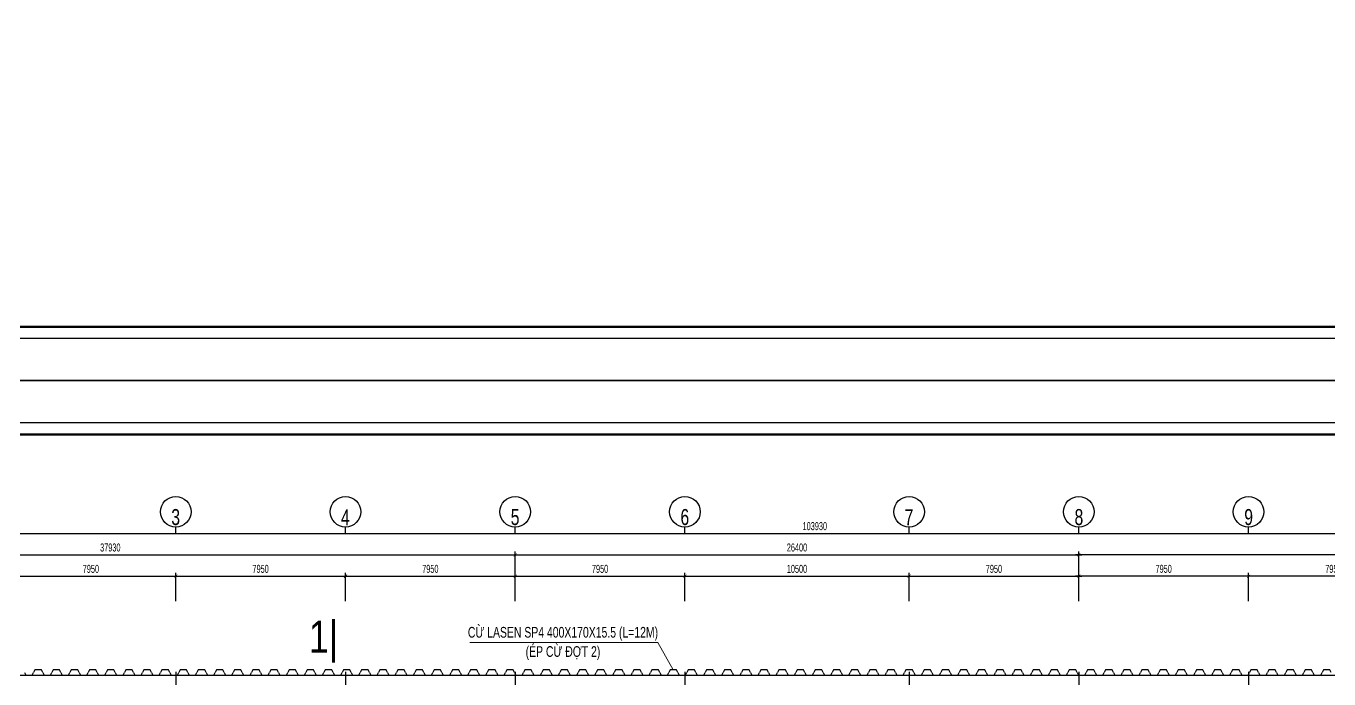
# Model space of a CAD drawing. Extents: x 71 to 3057337, y -14 to 345257.
# Drawn here: x 2938192 to 2999221, y 224361 to 254940 of the extents above; entities that cross this region are included whole.
import ezdxf
from ezdxf.enums import TextEntityAlignment as Align

# ---------------------------------------------------------------- set-up
doc = ezdxf.new("R2010")
doc.units = 0
doc.header["$LTSCALE"] = 1000
doc.header["$MEASUREMENT"] = 0
doc.header["$PDMODE"] = 3
doc.linetypes.add('CENTER2', pattern=[1.125, 0.75, -0.125, 0.125, -0.125])
doc.layers.get('0').update_dxf_attribs({"linetype": 'CONTINUOUS'})
doc.layers.get('Defpoints').update_dxf_attribs({"linetype": 'CONTINUOUS'})
for name, color, linetype in [('03BORDER', 3, 'CONTINUOUS'), ('12CHI', 1, 'CONTINUOUS'), ('CDC-KHUNGTEN', 7, 'CONTINUOUS'), ('CDC.01.AXIS', 160, 'CENTER2'), ('CDC.02.DIM', 1, 'CONTINUOUS'), ('CDC.05.STEEL', 4, 'CONTINUOUS'), ('CDC.06.TEXT', 2, 'CONTINUOUS'), ('CDC.16.BIGTEXT', 6, 'CONTINUOUS')]:
    doc.layers.add(name, color=color, linetype=linetype)
doc.layers.add('KCS_CHI', color=1, linetype='CONTINUOUS', lineweight=15)
doc.styles.add('ARIAL', font='arial.ttf', dxfattribs={"width": 0.6})
doc.dimstyles.new('D150', dxfattribs={"dimscale": 150, "dimtxt": 2.5, "dimasz": 1, "dimexe": 1, "dimexo": 0, "dimgap": 1, "dimtad": 1, "dimdec": 0, "dimdsep": 46, "dimtxsty": 'ARIAL', "dimblk": 'ARCHTICK', "dimcen": 1, "dimdle": 1, "dimclrd": 1, "dimclre": 1, "dimclrt": 2, "dimadec": 0, "dimazin": 0, "dimtfac": 0.00072, "dimtdec": 0, "dimtix": 1, "dimtmove": 2, "dimatfit": 3, "dimldrblk": 'ARCHTICK', "dimfxl": 1, "dimtolj": 1, "dimlwd": -1, "dimlwe": -1, "dimarcsym": 0})

# ---------------------------------------------------------------- blocks, each defined once
blk = doc.blocks.new('_ARCHTICK')
at = {"color": 0, "linetype": 'ByBlock', "const_width": 0.15}
blk.add_lwpolyline([(-0.5, -0.5), (0.5, 0.5)], dxfattribs=at)
blk = doc.blocks.new('*D67')
at = {"layer": 'CDC.02.DIM', "color": 1, "transparency": 16777216}
for p, q in [((2937104, 229173), (2945354, 229173)), ((2937254, 228000), (2937254, 229323)), ((2945204, 228000), (2945204, 229323))]:
    blk.add_line(p, q, dxfattribs=at)
at = {"layer": 'Defpoints', "color": 0, "transparency": 16777216}
for p in [(2945204, 229173), (2937254, 228000), (2945204, 228000)]:
    blk.add_point(p, dxfattribs=at)
at = {"layer": 'CDC.02.DIM', "color": 1, "transparency": 16777216, "xscale": 150, "yscale": 150, "zscale": 150, "rotation": 180}
blk.add_blockref('_ARCHTICK', (2937254, 229173), dxfattribs=at)
at = {"layer": 'CDC.02.DIM', "color": 1, "transparency": 16777216, "xscale": 150, "yscale": 150, "zscale": 150}
blk.add_blockref('_ARCHTICK', (2945204, 229173), dxfattribs=at)
at = {"layer": 'CDC.02.DIM', "color": 2, "transparency": 16777216, "insert": (2941229, 229515), "char_height": 375, "attachment_point": 5, "style": 'ARIAL'}
blk.add_mtext('\\A1;7950', dxfattribs=at)
blk = doc.blocks.new('*D68')
at = {"layer": 'CDC.02.DIM', "color": 1, "transparency": 16777216}
for p, q in [((2945054, 229173), (2953304, 229173)), ((2945204, 228000), (2945204, 229323)), ((2953154, 228000), (2953154, 229323))]:
    blk.add_line(p, q, dxfattribs=at)
at = {"layer": 'Defpoints', "color": 0, "transparency": 16777216}
for p in [(2953154, 229173), (2945204, 228000), (2953154, 228000)]:
    blk.add_point(p, dxfattribs=at)
at = {"layer": 'CDC.02.DIM', "color": 1, "transparency": 16777216, "xscale": 150, "yscale": 150, "zscale": 150, "rotation": 180}
blk.add_blockref('_ARCHTICK', (2945204, 229173), dxfattribs=at)
at = {"layer": 'CDC.02.DIM', "color": 1, "transparency": 16777216, "xscale": 150, "yscale": 150, "zscale": 150}
blk.add_blockref('_ARCHTICK', (2953154, 229173), dxfattribs=at)
at = {"layer": 'CDC.02.DIM', "color": 2, "transparency": 16777216, "insert": (2949179, 229515), "char_height": 375, "attachment_point": 5, "style": 'ARIAL'}
blk.add_mtext('\\A1;7950', dxfattribs=at)
blk = doc.blocks.new('*D69')
at = {"layer": 'CDC.02.DIM', "color": 1, "transparency": 16777216}
for p, q in [((2953004, 229173), (2961254, 229173)), ((2953154, 228000), (2953154, 229323)), ((2961104, 228000), (2961104, 229323))]:
    blk.add_line(p, q, dxfattribs=at)
at = {"layer": 'Defpoints', "color": 0, "transparency": 16777216}
for p in [(2961104, 229173), (2953154, 228000), (2961104, 228000)]:
    blk.add_point(p, dxfattribs=at)
at = {"layer": 'CDC.02.DIM', "color": 1, "transparency": 16777216, "xscale": 150, "yscale": 150, "zscale": 150, "rotation": 180}
blk.add_blockref('_ARCHTICK', (2953154, 229173), dxfattribs=at)
at = {"layer": 'CDC.02.DIM', "color": 1, "transparency": 16777216, "xscale": 150, "yscale": 150, "zscale": 150}
blk.add_blockref('_ARCHTICK', (2961104, 229173), dxfattribs=at)
at = {"layer": 'CDC.02.DIM', "color": 2, "transparency": 16777216, "insert": (2957129, 229515), "char_height": 375, "attachment_point": 5, "style": 'ARIAL'}
blk.add_mtext('\\A1;7950', dxfattribs=at)
blk = doc.blocks.new('*D70')
at = {"layer": 'CDC.02.DIM', "color": 1, "transparency": 16777216}
for p, q in [((2923024, 230173), (2961254, 230173)), ((2923174, 228000), (2923174, 230323)), ((2961104, 228000), (2961104, 230323))]:
    blk.add_line(p, q, dxfattribs=at)
at = {"layer": 'Defpoints', "color": 0, "transparency": 16777216}
for p in [(2961104, 230173), (2923174, 228000), (2961104, 228000)]:
    blk.add_point(p, dxfattribs=at)
at = {"layer": 'CDC.02.DIM', "color": 1, "transparency": 16777216, "xscale": 150, "yscale": 150, "zscale": 150, "rotation": 180}
blk.add_blockref('_ARCHTICK', (2923174, 230173), dxfattribs=at)
at = {"layer": 'CDC.02.DIM', "color": 1, "transparency": 16777216, "xscale": 150, "yscale": 150, "zscale": 150}
blk.add_blockref('_ARCHTICK', (2961104, 230173), dxfattribs=at)
at = {"layer": 'CDC.02.DIM', "color": 2, "transparency": 16777216, "insert": (2942139, 230515), "char_height": 375, "attachment_point": 5, "style": 'ARIAL'}
blk.add_mtext('\\A1;37930', dxfattribs=at)
blk = doc.blocks.new('*D71')
at = {"layer": 'CDC.02.DIM', "color": 1, "transparency": 16777216}
for p, q in [((2960954, 229173), (2969204, 229173)), ((2961104, 228000), (2961104, 229323)), ((2969054, 228000), (2969054, 229323))]:
    blk.add_line(p, q, dxfattribs=at)
at = {"layer": 'Defpoints', "color": 0, "transparency": 16777216}
for p in [(2969054, 229173), (2961104, 228000), (2969054, 228000)]:
    blk.add_point(p, dxfattribs=at)
at = {"layer": 'CDC.02.DIM', "color": 1, "transparency": 16777216, "xscale": 150, "yscale": 150, "zscale": 150, "rotation": 180}
blk.add_blockref('_ARCHTICK', (2961104, 229173), dxfattribs=at)
at = {"layer": 'CDC.02.DIM', "color": 1, "transparency": 16777216, "xscale": 150, "yscale": 150, "zscale": 150}
blk.add_blockref('_ARCHTICK', (2969054, 229173), dxfattribs=at)
at = {"layer": 'CDC.02.DIM', "color": 2, "transparency": 16777216, "insert": (2965079, 229515), "char_height": 375, "attachment_point": 5, "style": 'ARIAL'}
blk.add_mtext('\\A1;7950', dxfattribs=at)
blk = doc.blocks.new('*D72')
at = {"layer": 'CDC.02.DIM', "color": 1, "transparency": 16777216}
for p, q in [((2979404, 229173), (2987654, 229173)), ((2979554, 228000), (2979554, 229323)), ((2987504, 228000), (2987504, 229323))]:
    blk.add_line(p, q, dxfattribs=at)
at = {"layer": 'Defpoints', "color": 0, "transparency": 16777216}
for p in [(2987504, 229173), (2979554, 228000), (2987504, 228000)]:
    blk.add_point(p, dxfattribs=at)
at = {"layer": 'CDC.02.DIM', "color": 1, "transparency": 16777216, "xscale": 150, "yscale": 150, "zscale": 150, "rotation": 180}
blk.add_blockref('_ARCHTICK', (2979554, 229173), dxfattribs=at)
at = {"layer": 'CDC.02.DIM', "color": 1, "transparency": 16777216, "xscale": 150, "yscale": 150, "zscale": 150}
blk.add_blockref('_ARCHTICK', (2987504, 229173), dxfattribs=at)
at = {"layer": 'CDC.02.DIM', "color": 2, "transparency": 16777216, "insert": (2983529, 229515), "char_height": 375, "attachment_point": 5, "style": 'ARIAL'}
blk.add_mtext('\\A1;7950', dxfattribs=at)
blk = doc.blocks.new('*D75')
at = {"layer": 'CDC.02.DIM', "color": 1, "transparency": 16777216}
for p, q in [((3003554, 229173), (2995304, 229173)), ((2995454, 228000), (2995454, 229323)), ((3003404, 228000), (3003404, 229323))]:
    blk.add_line(p, q, dxfattribs=at)
at = {"layer": 'Defpoints', "color": 0, "transparency": 16777216}
for p in [(2995454, 229173), (2995454, 228000), (3003404, 228000)]:
    blk.add_point(p, dxfattribs=at)
at = {"layer": 'CDC.02.DIM', "color": 1, "transparency": 16777216, "xscale": 150, "yscale": 150, "zscale": 150, "rotation": 180}
blk.add_blockref('_ARCHTICK', (2995454, 229173), dxfattribs=at)
at = {"layer": 'CDC.02.DIM', "color": 1, "transparency": 16777216, "xscale": 150, "yscale": 150, "zscale": 150}
blk.add_blockref('_ARCHTICK', (3003404, 229173), dxfattribs=at)
at = {"layer": 'CDC.02.DIM', "color": 2, "transparency": 16777216, "insert": (2999429, 229515), "char_height": 375, "attachment_point": 5, "style": 'ARIAL'}
blk.add_mtext('\\A1;7950', dxfattribs=at)
blk = doc.blocks.new('*D76')
at = {"layer": 'CDC.02.DIM', "color": 1, "transparency": 16777216}
for p, q in [((2995604, 229173), (2987354, 229173)), ((2987504, 228000), (2987504, 229323)), ((2995454, 228000), (2995454, 229323))]:
    blk.add_line(p, q, dxfattribs=at)
at = {"layer": 'Defpoints', "color": 0, "transparency": 16777216}
for p in [(2987504, 229173), (2987504, 228000), (2995454, 228000)]:
    blk.add_point(p, dxfattribs=at)
at = {"layer": 'CDC.02.DIM', "color": 1, "transparency": 16777216, "xscale": 150, "yscale": 150, "zscale": 150, "rotation": 180}
blk.add_blockref('_ARCHTICK', (2987504, 229173), dxfattribs=at)
at = {"layer": 'CDC.02.DIM', "color": 1, "transparency": 16777216, "xscale": 150, "yscale": 150, "zscale": 150}
blk.add_blockref('_ARCHTICK', (2995454, 229173), dxfattribs=at)
at = {"layer": 'CDC.02.DIM', "color": 2, "transparency": 16777216, "insert": (2991479, 229515), "char_height": 375, "attachment_point": 5, "style": 'ARIAL'}
blk.add_mtext('\\A1;7950', dxfattribs=at)
blk = doc.blocks.new('*D77')
at = {"layer": 'CDC.02.DIM', "color": 1, "transparency": 16777216}
for p, q in [((3027254, 230173), (2987354, 230173)), ((2987504, 228000), (2987504, 230323)), ((3027104, 228000), (3027104, 230323))]:
    blk.add_line(p, q, dxfattribs=at)
at = {"layer": 'Defpoints', "color": 0, "transparency": 16777216}
for p in [(2987504, 230173), (2987504, 228000), (3027104, 228000)]:
    blk.add_point(p, dxfattribs=at)
at = {"layer": 'CDC.02.DIM', "color": 1, "transparency": 16777216, "xscale": 150, "yscale": 150, "zscale": 150, "rotation": 180}
blk.add_blockref('_ARCHTICK', (2987504, 230173), dxfattribs=at)
at = {"layer": 'CDC.02.DIM', "color": 1, "transparency": 16777216, "xscale": 150, "yscale": 150, "zscale": 150}
blk.add_blockref('_ARCHTICK', (3027104, 230173), dxfattribs=at)
at = {"layer": 'CDC.02.DIM', "color": 2, "transparency": 16777216, "insert": (3007304, 230515), "char_height": 375, "attachment_point": 5, "style": 'ARIAL'}
blk.add_mtext('\\A1;39600', dxfattribs=at)
blk = doc.blocks.new('*D78')
at = {"layer": 'CDC.02.DIM', "color": 1, "transparency": 16777216}
for p, q in [((2960954, 230173), (2987654, 230173)), ((2961104, 228000), (2961104, 230323)), ((2987504, 228000), (2987504, 230323))]:
    blk.add_line(p, q, dxfattribs=at)
at = {"layer": 'Defpoints', "color": 0, "transparency": 16777216}
for p in [(2987504, 230173), (2961104, 228000), (2987504, 228000)]:
    blk.add_point(p, dxfattribs=at)
at = {"layer": 'CDC.02.DIM', "color": 1, "transparency": 16777216, "xscale": 150, "yscale": 150, "zscale": 150, "rotation": 180}
blk.add_blockref('_ARCHTICK', (2961104, 230173), dxfattribs=at)
at = {"layer": 'CDC.02.DIM', "color": 1, "transparency": 16777216, "xscale": 150, "yscale": 150, "zscale": 150}
blk.add_blockref('_ARCHTICK', (2987504, 230173), dxfattribs=at)
at = {"layer": 'CDC.02.DIM', "color": 2, "transparency": 16777216, "insert": (2974304, 230515), "char_height": 375, "attachment_point": 5, "style": 'ARIAL'}
blk.add_mtext('\\A1;26400', dxfattribs=at)
blk = doc.blocks.new('*D79')
at = {"layer": 'CDC.02.DIM', "color": 1, "transparency": 16777216}
for p, q in [((2923174, 228000), (2923174, 231323)), ((3027104, 228000), (3027104, 231323)), ((2923024, 231173), (3027254, 231173))]:
    blk.add_line(p, q, dxfattribs=at)
at = {"layer": 'Defpoints', "color": 0, "transparency": 16777216}
for p in [(3027104, 231173), (2923174, 228000), (3027104, 228000)]:
    blk.add_point(p, dxfattribs=at)
at = {"layer": 'CDC.02.DIM', "color": 1, "transparency": 16777216, "xscale": 150, "yscale": 150, "zscale": 150, "rotation": 180}
blk.add_blockref('_ARCHTICK', (2923174, 231173), dxfattribs=at)
at = {"layer": 'CDC.02.DIM', "color": 1, "transparency": 16777216, "xscale": 150, "yscale": 150, "zscale": 150}
blk.add_blockref('_ARCHTICK', (3027104, 231173), dxfattribs=at)
at = {"layer": 'CDC.02.DIM', "color": 2, "transparency": 16777216, "insert": (2975139, 231515), "char_height": 375, "attachment_point": 5, "style": 'ARIAL'}
blk.add_mtext('\\A1;103930', dxfattribs=at)
blk = doc.blocks.new('*D80')
at = {"layer": 'CDC.02.DIM', "color": 1, "transparency": 16777216}
for p, q in [((2968904, 229173), (2979704, 229173)), ((2969054, 228000), (2969054, 229323)), ((2979554, 228000), (2979554, 229323))]:
    blk.add_line(p, q, dxfattribs=at)
at = {"layer": 'Defpoints', "color": 0, "transparency": 16777216}
for p in [(2979554, 229173), (2969054, 228000), (2979554, 228000)]:
    blk.add_point(p, dxfattribs=at)
at = {"layer": 'CDC.02.DIM', "color": 1, "transparency": 16777216, "xscale": 150, "yscale": 150, "zscale": 150, "rotation": 180}
blk.add_blockref('_ARCHTICK', (2969054, 229173), dxfattribs=at)
at = {"layer": 'CDC.02.DIM', "color": 1, "transparency": 16777216, "xscale": 150, "yscale": 150, "zscale": 150}
blk.add_blockref('_ARCHTICK', (2979554, 229173), dxfattribs=at)
at = {"layer": 'CDC.02.DIM', "color": 2, "transparency": 16777216, "insert": (2974304, 229515), "char_height": 375, "attachment_point": 5, "style": 'ARIAL'}
blk.add_mtext('\\A1;10500', dxfattribs=at)
blk = doc.blocks.new('7.95M')
at = {"layer": 'CDC.01.AXIS', "ltscale": 2}
for p, q in [((1434392, -61938), (1434392, -120474)), ((1442342, -61938), (1442342, -120474)), ((1450292, -61938), (1450292, -120474)), ((1458242, -61938), (1458242, -120474)), ((1468742, -61938), (1468742, -120474)), ((1476692, -61938), (1476692, -120474)), ((1484642, -61938), (1484642, -120474))]:
    blk.add_line(p, q, dxfattribs=at)
blk = doc.blocks.new('KHUNG TEN')
at = {"layer": 'CDC-KHUNGTEN', "color": 8}
blk.add_lwpolyline([(75096, 1100), (83000, 1100), (83000, 58300), (3000, 58300), (3000, 1100), (75096, 1100)], dxfattribs=at)
at = {"layer": 'CDC-KHUNGTEN', "color": 255, "lineweight": 60}
blk.add_lwpolyline([(74900, 1400), (74900, 58000), (3300, 58000), (3300, 1400), (74900, 1400)], close=True, dxfattribs=at)
at = {"layer": 'Defpoints', "color": 1, "ltscale": 0.2}
blk.add_lwpolyline([(0, 0), (0, 59400), (84100, 59400), (84100, 0), (0, 0)], close=True, dxfattribs=at)

msp = doc.modelspace()

# ---------------------------------------------------------------- linework, layer by layer
at = {"layer": '12CHI'}
for p, q in [((2945204.2, 231173.3), (2945204.2, 231475.2)), ((2953154.2, 231173.3), (2953154.2, 231475.2)), ((2961104.2, 231173.3), (2961104.2, 231475.2)), ((2969054.2, 231173.3), (2969054.2, 231475.2)), ((2979554.5, 231173.3), (2979554.5, 231475.2)), ((2987504.5, 231173.3), (2987504.5, 231475.2)), ((2995454.4, 231173.3), (2995454.4, 231475.2))]:
    msp.add_line(p, q, dxfattribs=at)
for centre in [(2945204.2, 232191.1), (2953154.2, 232191.1), (2961104.2, 232191.1), (2969054.2, 232191.1), (2979554.5, 232191.1), (2987504.5, 232191.1), (2995454.4, 232191.1)]:
    msp.add_circle(centre, 715.9, dxfattribs=at)
at = {"layer": 'CDC.05.STEEL', "linetype": 'Continuous'}
msp.add_line((2921422.5, 224535.6), (3028854.3, 224535.6), dxfattribs=at)
at = {"layer": 'CDC.05.STEEL', "color": 4, "ltscale": 1000}
for points in [[(2938122.2, 224660.6), (2938184.7, 224535.6), (2938184.7, 224535.6), (2938484.7, 224535.6), (2938484.7, 224535.6), (2938547.2, 224660.6)], [(2938972.2, 224660.6), (2938909.7, 224785.6), (2938909.7, 224785.6), (2938609.7, 224785.6), (2938609.7, 224785.6), (2938547.2, 224660.6)], [(2938972.2, 224660.6), (2939034.7, 224535.6), (2939034.7, 224535.6), (2939334.7, 224535.6), (2939334.7, 224535.6), (2939397.2, 224660.6)], [(2939822.2, 224660.6), (2939759.7, 224785.6), (2939759.7, 224785.6), (2939459.7, 224785.6), (2939459.7, 224785.6), (2939397.2, 224660.6)], [(2939822.2, 224660.6), (2939884.7, 224535.6), (2939884.7, 224535.6), (2940184.7, 224535.6), (2940184.7, 224535.6), (2940247.2, 224660.6)], [(2940672.2, 224660.6), (2940609.7, 224785.6), (2940609.7, 224785.6), (2940309.7, 224785.6), (2940309.7, 224785.6), (2940247.2, 224660.6)], [(2940672.2, 224660.6), (2940734.7, 224535.6), (2940734.7, 224535.6), (2941034.7, 224535.6), (2941034.7, 224535.6), (2941097.2, 224660.6)], [(2940672.2, 224660.6), (2940734.7, 224535.6), (2940734.7, 224535.6), (2941034.7, 224535.6), (2941034.7, 224535.6), (2941097.2, 224660.6)], [(2940853.6, 224535.6), (2941034.7, 224535.6), (2941034.7, 224535.6), (2941097.2, 224660.6)], [(2941522.2, 224660.6), (2941459.7, 224785.6), (2941459.7, 224785.6), (2941159.7, 224785.6), (2941159.7, 224785.6), (2941097.2, 224660.6)], [(2941522.2, 224660.6), (2941459.7, 224785.6), (2941459.7, 224785.6), (2941159.7, 224785.6), (2941159.7, 224785.6), (2941097.2, 224660.6)], [(2941522.2, 224660.6), (2941584.7, 224535.6), (2941584.7, 224535.6), (2941884.7, 224535.6), (2941884.7, 224535.6), (2941947.2, 224660.6)], [(2942372.2, 224660.6), (2942309.7, 224785.6), (2942309.7, 224785.6), (2942009.7, 224785.6), (2942009.7, 224785.6), (2941947.2, 224660.6)], [(2942372.2, 224660.6), (2942434.7, 224535.6), (2942434.7, 224535.6), (2942734.7, 224535.6), (2942734.7, 224535.6), (2942797.2, 224660.6)], [(2943222.2, 224660.6), (2943159.7, 224785.6), (2943159.7, 224785.6), (2942859.7, 224785.6), (2942859.7, 224785.6), (2942797.2, 224660.6)], [(2943222.2, 224660.6), (2943284.7, 224535.6), (2943284.7, 224535.6), (2943584.7, 224535.6), (2943584.7, 224535.6), (2943647.2, 224660.6)], [(2944072.2, 224660.6), (2944009.7, 224785.6), (2944009.7, 224785.6), (2943709.7, 224785.6), (2943709.7, 224785.6), (2943647.2, 224660.6)], [(2944072.2, 224660.6), (2944134.7, 224535.6), (2944134.7, 224535.6), (2944434.7, 224535.6), (2944434.7, 224535.6), (2944497.2, 224660.6)], [(2944922.2, 224660.6), (2944859.7, 224785.6), (2944859.7, 224785.6), (2944559.7, 224785.6), (2944559.7, 224785.6), (2944497.2, 224660.6)], [(2944922.2, 224660.6), (2944984.7, 224535.6), (2944984.7, 224535.6), (2945284.7, 224535.6), (2945284.7, 224535.6), (2945347.2, 224660.6)], [(2945772.2, 224660.6), (2945709.7, 224785.6), (2945709.7, 224785.6), (2945409.7, 224785.6), (2945409.7, 224785.6), (2945347.2, 224660.6)], [(2945772.2, 224660.6), (2945709.7, 224785.6), (2945709.7, 224785.6), (2945409.7, 224785.6), (2945409.7, 224785.6), (2945347.2, 224660.6)], [(2945772.2, 224660.6), (2945834.7, 224535.6), (2945834.7, 224535.6), (2946134.7, 224535.6), (2946134.7, 224535.6), (2946197.2, 224660.6)], [(2946622.2, 224660.6), (2946559.7, 224785.6), (2946559.7, 224785.6), (2946259.7, 224785.6), (2946259.7, 224785.6), (2946197.2, 224660.6)], [(2946622.2, 224660.6), (2946684.7, 224535.6), (2946684.7, 224535.6), (2946984.7, 224535.6), (2946984.7, 224535.6), (2947047.2, 224660.6)], [(2947472.2, 224660.6), (2947409.7, 224785.6), (2947409.7, 224785.6), (2947109.7, 224785.6), (2947109.7, 224785.6), (2947047.2, 224660.6)], [(2947472.2, 224660.6), (2947534.7, 224535.6), (2947534.7, 224535.6), (2947834.7, 224535.6), (2947834.7, 224535.6), (2947897.2, 224660.6)], [(2948322.2, 224660.6), (2948259.7, 224785.6), (2948259.7, 224785.6), (2947959.7, 224785.6), (2947959.7, 224785.6), (2947897.2, 224660.6)], [(2948322.2, 224660.6), (2948384.7, 224535.6), (2948384.7, 224535.6), (2948684.7, 224535.6), (2948684.7, 224535.6), (2948747.2, 224660.6)], [(2949172.2, 224660.6), (2949109.7, 224785.6), (2949109.7, 224785.6), (2948809.7, 224785.6), (2948809.7, 224785.6), (2948747.2, 224660.6)], [(2949172.2, 224660.6), (2949234.7, 224535.6), (2949234.7, 224535.6), (2949534.7, 224535.6), (2949534.7, 224535.6), (2949597.2, 224660.6)], [(2949172.2, 224660.6), (2949234.7, 224535.6), (2949234.7, 224535.6), (2949534.7, 224535.6), (2949534.7, 224535.6), (2949597.2, 224660.6)], [(2949353.6, 224535.6), (2949534.7, 224535.6), (2949534.7, 224535.6), (2949597.2, 224660.6)], [(2950022.2, 224660.6), (2949959.7, 224785.6), (2949959.7, 224785.6), (2949659.7, 224785.6), (2949659.7, 224785.6), (2949597.2, 224660.6)], [(2950022.2, 224660.6), (2949959.7, 224785.6), (2949959.7, 224785.6), (2949659.7, 224785.6), (2949659.7, 224785.6), (2949597.2, 224660.6)], [(2950022.2, 224660.6), (2949959.7, 224785.6), (2949959.7, 224785.6), (2949659.7, 224785.6), (2949659.7, 224785.6), (2949597.2, 224660.6)], [(2950022.2, 224660.6), (2950084.7, 224535.6), (2950084.7, 224535.6), (2950384.7, 224535.6), (2950384.7, 224535.6), (2950447.2, 224660.6)], [(2950022.2, 224660.6), (2950084.7, 224535.6), (2950084.7, 224535.6), (2950384.7, 224535.6), (2950384.7, 224535.6), (2950447.2, 224660.6)], [(2950872.2, 224660.6), (2950809.7, 224785.6), (2950809.7, 224785.6), (2950509.7, 224785.6), (2950509.7, 224785.6), (2950447.2, 224660.6)], [(2950872.2, 224660.6), (2950934.7, 224535.6), (2950934.7, 224535.6), (2951234.7, 224535.6), (2951234.7, 224535.6), (2951297.2, 224660.6)], [(2951722.2, 224660.6), (2951659.7, 224785.6), (2951659.7, 224785.6), (2951359.7, 224785.6), (2951359.7, 224785.6), (2951297.2, 224660.6)], [(2951722.2, 224660.6), (2951659.7, 224785.6), (2951659.7, 224785.6), (2951359.7, 224785.6), (2951359.7, 224785.6), (2951297.2, 224660.6)], [(2951722.2, 224660.6), (2951784.7, 224535.6), (2951784.7, 224535.6), (2952084.7, 224535.6), (2952084.7, 224535.6), (2952147.2, 224660.6)], [(2952572.2, 224660.6), (2952509.7, 224785.6), (2952509.7, 224785.6), (2952209.7, 224785.6), (2952209.7, 224785.6), (2952147.2, 224660.6)], [(2952572.2, 224660.6), (2952634.7, 224535.6), (2952634.7, 224535.6), (2952934.7, 224535.6), (2952934.7, 224535.6), (2952997.2, 224660.6)], [(2953422.2, 224660.6), (2953359.7, 224785.6), (2953359.7, 224785.6), (2953059.7, 224785.6), (2953059.7, 224785.6), (2952997.2, 224660.6)], [(2953422.2, 224660.6), (2953484.7, 224535.6), (2953484.7, 224535.6), (2953784.7, 224535.6), (2953784.7, 224535.6), (2953847.2, 224660.6)], [(2954272.2, 224660.6), (2954209.7, 224785.6), (2954209.7, 224785.6), (2953909.7, 224785.6), (2953909.7, 224785.6), (2953847.2, 224660.6)], [(2954272.2, 224660.6), (2954334.7, 224535.6), (2954334.7, 224535.6), (2954634.7, 224535.6), (2954634.7, 224535.6), (2954697.2, 224660.6)], [(2955122.2, 224660.6), (2955059.7, 224785.6), (2955059.7, 224785.6), (2954759.7, 224785.6), (2954759.7, 224785.6), (2954697.2, 224660.6)], [(2955122.2, 224660.6), (2955184.7, 224535.6), (2955184.7, 224535.6), (2955484.7, 224535.6), (2955484.7, 224535.6), (2955547.2, 224660.6)], [(2955122.2, 224660.6), (2955184.7, 224535.6), (2955184.7, 224535.6), (2955484.7, 224535.6), (2955484.7, 224535.6), (2955547.2, 224660.6)], [(2955303.6, 224535.6), (2955484.7, 224535.6), (2955484.7, 224535.6), (2955547.2, 224660.6)], [(2955303.6, 224535.6), (2955484.7, 224535.6), (2955484.7, 224535.6), (2955547.2, 224660.6)], [(2955972.2, 224660.6), (2955909.7, 224785.6), (2955909.7, 224785.6), (2955609.7, 224785.6), (2955609.7, 224785.6), (2955547.2, 224660.6)], [(2955972.2, 224660.6), (2955909.7, 224785.6), (2955909.7, 224785.6), (2955609.7, 224785.6), (2955609.7, 224785.6), (2955547.2, 224660.6)], [(2955972.2, 224660.6), (2955909.7, 224785.6), (2955909.7, 224785.6), (2955609.7, 224785.6), (2955609.7, 224785.6), (2955547.2, 224660.6)], [(2955972.2, 224660.6), (2955909.7, 224785.6), (2955909.7, 224785.6), (2955609.7, 224785.6), (2955609.7, 224785.6), (2955547.2, 224660.6)], [(2955972.2, 224660.6), (2956034.7, 224535.6), (2956034.7, 224535.6), (2956334.7, 224535.6), (2956334.7, 224535.6), (2956397.2, 224660.6)], [(2956822.2, 224660.6), (2956759.7, 224785.6), (2956759.7, 224785.6), (2956459.7, 224785.6), (2956459.7, 224785.6), (2956397.2, 224660.6)], [(2956822.2, 224660.6), (2956884.7, 224535.6), (2956884.7, 224535.6), (2957184.7, 224535.6), (2957184.7, 224535.6), (2957247.2, 224660.6)], [(2957672.2, 224660.6), (2957609.7, 224785.6), (2957609.7, 224785.6), (2957309.7, 224785.6), (2957309.7, 224785.6), (2957247.2, 224660.6)], [(2957672.2, 224660.6), (2957734.7, 224535.6), (2957734.7, 224535.6), (2958034.7, 224535.6), (2958034.7, 224535.6), (2958097.2, 224660.6)], [(2958522.2, 224660.6), (2958459.7, 224785.6), (2958459.7, 224785.6), (2958159.7, 224785.6), (2958159.7, 224785.6), (2958097.2, 224660.6)], [(2958522.2, 224660.6), (2958584.7, 224535.6), (2958584.7, 224535.6), (2958884.7, 224535.6), (2958884.7, 224535.6), (2958947.2, 224660.6)], [(2959372.2, 224660.6), (2959309.7, 224785.6), (2959309.7, 224785.6), (2959009.7, 224785.6), (2959009.7, 224785.6), (2958947.2, 224660.6)], [(2959372.2, 224660.6), (2959434.7, 224535.6), (2959434.7, 224535.6), (2959734.7, 224535.6), (2959734.7, 224535.6), (2959797.2, 224660.6)], [(2960222.2, 224660.6), (2960159.7, 224785.6), (2960159.7, 224785.6), (2959859.7, 224785.6), (2959859.7, 224785.6), (2959797.2, 224660.6)], [(2960222.2, 224660.6), (2960159.7, 224785.6), (2960159.7, 224785.6), (2959859.7, 224785.6), (2959859.7, 224785.6), (2959797.2, 224660.6)], [(2960222.2, 224660.6), (2960284.7, 224535.6), (2960284.7, 224535.6), (2960584.7, 224535.6), (2960584.7, 224535.6), (2960647.2, 224660.6)], [(2961072.2, 224660.6), (2961009.7, 224785.6), (2961009.7, 224785.6), (2960709.7, 224785.6), (2960709.7, 224785.6), (2960647.2, 224660.6)], [(2961072.2, 224660.6), (2961134.7, 224535.6), (2961134.7, 224535.6), (2961434.7, 224535.6), (2961434.7, 224535.6), (2961497.2, 224660.6)], [(2961922.2, 224660.6), (2961859.7, 224785.6), (2961859.7, 224785.6), (2961559.7, 224785.6), (2961559.7, 224785.6), (2961497.2, 224660.6)], [(2961922.2, 224660.6), (2961984.7, 224535.6), (2961984.7, 224535.6), (2962284.7, 224535.6), (2962284.7, 224535.6), (2962347.2, 224660.6)], [(2962772.2, 224660.6), (2962709.7, 224785.6), (2962709.7, 224785.6), (2962409.7, 224785.6), (2962409.7, 224785.6), (2962347.2, 224660.6)], [(2962772.2, 224660.6), (2962834.7, 224535.6), (2962834.7, 224535.6), (2963134.7, 224535.6), (2963134.7, 224535.6), (2963197.2, 224660.6)], [(2963622.2, 224660.6), (2963559.7, 224785.6), (2963559.7, 224785.6), (2963259.7, 224785.6), (2963259.7, 224785.6), (2963197.2, 224660.6)], [(2963622.2, 224660.6), (2963684.7, 224535.6), (2963684.7, 224535.6), (2963984.7, 224535.6), (2963984.7, 224535.6), (2964047.2, 224660.6)], [(2963622.2, 224660.6), (2963684.7, 224535.6), (2963684.7, 224535.6), (2963984.7, 224535.6), (2963984.7, 224535.6), (2964047.2, 224660.6)], [(2963803.6, 224535.6), (2963984.7, 224535.6), (2963984.7, 224535.6), (2964047.2, 224660.6)], [(2964472.2, 224660.6), (2964409.7, 224785.6), (2964409.7, 224785.6), (2964109.7, 224785.6), (2964109.7, 224785.6), (2964047.2, 224660.6)], [(2964472.2, 224660.6), (2964409.7, 224785.6), (2964409.7, 224785.6), (2964109.7, 224785.6), (2964109.7, 224785.6), (2964047.2, 224660.6)], [(2964472.2, 224660.6), (2964534.7, 224535.6), (2964534.7, 224535.6), (2964834.7, 224535.6), (2964834.7, 224535.6), (2964897.2, 224660.6)], [(2965322.2, 224660.6), (2965259.7, 224785.6), (2965259.7, 224785.6), (2964959.7, 224785.6), (2964959.7, 224785.6), (2964897.2, 224660.6)], [(2965322.2, 224660.6), (2965384.7, 224535.6), (2965384.7, 224535.6), (2965684.7, 224535.6), (2965684.7, 224535.6), (2965747.2, 224660.6)], [(2966172.2, 224660.6), (2966109.7, 224785.6), (2966109.7, 224785.6), (2965809.7, 224785.6), (2965809.7, 224785.6), (2965747.2, 224660.6)], [(2966172.2, 224660.6), (2966234.7, 224535.6), (2966234.7, 224535.6), (2966534.7, 224535.6), (2966534.7, 224535.6), (2966597.2, 224660.6)], [(2967022.2, 224660.6), (2966959.7, 224785.6), (2966959.7, 224785.6), (2966659.7, 224785.6), (2966659.7, 224785.6), (2966597.2, 224660.6)], [(2967022.2, 224660.6), (2967084.7, 224535.6), (2967084.7, 224535.6), (2967384.7, 224535.6), (2967384.7, 224535.6), (2967447.2, 224660.6)], [(2967872.2, 224660.6), (2967809.7, 224785.6), (2967809.7, 224785.6), (2967509.7, 224785.6), (2967509.7, 224785.6), (2967447.2, 224660.6)], [(2967872.2, 224660.6), (2967934.7, 224535.6), (2967934.7, 224535.6), (2968234.7, 224535.6), (2968234.7, 224535.6), (2968297.2, 224660.6)], [(2968722.2, 224660.6), (2968659.7, 224785.6), (2968659.7, 224785.6), (2968359.7, 224785.6), (2968359.7, 224785.6), (2968297.2, 224660.6)], [(2968722.2, 224660.6), (2968659.7, 224785.6), (2968659.7, 224785.6), (2968359.7, 224785.6), (2968359.7, 224785.6), (2968297.2, 224660.6)], [(2968722.2, 224660.6), (2968784.7, 224535.6), (2968784.7, 224535.6), (2969084.7, 224535.6), (2969084.7, 224535.6), (2969147.2, 224660.6)], [(2969572.2, 224660.6), (2969509.7, 224785.6), (2969509.7, 224785.6), (2969209.7, 224785.6), (2969209.7, 224785.6), (2969147.2, 224660.6)], [(2969572.2, 224660.6), (2969634.7, 224535.6), (2969634.7, 224535.6), (2969934.7, 224535.6), (2969934.7, 224535.6), (2969997.2, 224660.6)], [(2970422.2, 224660.6), (2970359.7, 224785.6), (2970359.7, 224785.6), (2970059.7, 224785.6), (2970059.7, 224785.6), (2969997.2, 224660.6)], [(2970422.2, 224660.6), (2970484.7, 224535.6), (2970484.7, 224535.6), (2970784.7, 224535.6), (2970784.7, 224535.6), (2970847.2, 224660.6)], [(2971272.2, 224660.6), (2971209.7, 224785.6), (2971209.7, 224785.6), (2970909.7, 224785.6), (2970909.7, 224785.6), (2970847.2, 224660.6)], [(2971272.2, 224660.6), (2971334.7, 224535.6), (2971334.7, 224535.6), (2971634.7, 224535.6), (2971634.7, 224535.6), (2971697.2, 224660.6)], [(2972122.2, 224660.6), (2972059.7, 224785.6), (2972059.7, 224785.6), (2971759.7, 224785.6), (2971759.7, 224785.6), (2971697.2, 224660.6)], [(2972122.2, 224660.6), (2972184.7, 224535.6), (2972184.7, 224535.6), (2972484.7, 224535.6), (2972484.7, 224535.6), (2972547.2, 224660.6)], [(2972122.2, 224660.6), (2972184.7, 224535.6), (2972184.7, 224535.6), (2972484.7, 224535.6), (2972484.7, 224535.6), (2972547.2, 224660.6)], [(2972303.6, 224535.6), (2972484.7, 224535.6), (2972484.7, 224535.6), (2972547.2, 224660.6)], [(2972972.2, 224660.6), (2972909.7, 224785.6), (2972909.7, 224785.6), (2972609.7, 224785.6), (2972609.7, 224785.6), (2972547.2, 224660.6)], [(2972972.2, 224660.6), (2972909.7, 224785.6), (2972909.7, 224785.6), (2972609.7, 224785.6), (2972609.7, 224785.6), (2972547.2, 224660.6)], [(2972972.2, 224660.6), (2972909.7, 224785.6), (2972909.7, 224785.6), (2972609.7, 224785.6), (2972609.7, 224785.6), (2972547.2, 224660.6)], [(2972972.2, 224660.6), (2973034.7, 224535.6), (2973034.7, 224535.6), (2973334.7, 224535.6), (2973334.7, 224535.6), (2973397.2, 224660.6)], [(2972972.2, 224660.6), (2973034.7, 224535.6), (2973034.7, 224535.6), (2973334.7, 224535.6), (2973334.7, 224535.6), (2973397.2, 224660.6)], [(2973822.2, 224660.6), (2973759.7, 224785.6), (2973759.7, 224785.6), (2973459.7, 224785.6), (2973459.7, 224785.6), (2973397.2, 224660.6)], [(2973822.2, 224660.6), (2973884.7, 224535.6), (2973884.7, 224535.6), (2974184.7, 224535.6), (2974184.7, 224535.6), (2974247.2, 224660.6)], [(2974672.2, 224660.6), (2974609.7, 224785.6), (2974609.7, 224785.6), (2974309.7, 224785.6), (2974309.7, 224785.6), (2974247.2, 224660.6)], [(2974672.2, 224660.6), (2974609.7, 224785.6), (2974609.7, 224785.6), (2974309.7, 224785.6), (2974309.7, 224785.6), (2974247.2, 224660.6)], [(2974672.2, 224660.6), (2974734.7, 224535.6), (2974734.7, 224535.6), (2975034.7, 224535.6), (2975034.7, 224535.6), (2975097.2, 224660.6)], [(2975522.2, 224660.6), (2975459.7, 224785.6), (2975459.7, 224785.6), (2975159.7, 224785.6), (2975159.7, 224785.6), (2975097.2, 224660.6)], [(2975522.2, 224660.6), (2975584.7, 224535.6), (2975584.7, 224535.6), (2975884.7, 224535.6), (2975884.7, 224535.6), (2975947.2, 224660.6)], [(2976372.2, 224660.6), (2976309.7, 224785.6), (2976309.7, 224785.6), (2976009.7, 224785.6), (2976009.7, 224785.6), (2975947.2, 224660.6)], [(2976372.2, 224660.6), (2976434.7, 224535.6), (2976434.7, 224535.6), (2976734.7, 224535.6), (2976734.7, 224535.6), (2976797.2, 224660.6)], [(2977222.2, 224660.6), (2977159.7, 224785.6), (2977159.7, 224785.6), (2976859.7, 224785.6), (2976859.7, 224785.6), (2976797.2, 224660.6)], [(2977222.2, 224660.6), (2977284.7, 224535.6), (2977284.7, 224535.6), (2977584.7, 224535.6), (2977584.7, 224535.6), (2977647.2, 224660.6)], [(2978072.2, 224660.6), (2978009.7, 224785.6), (2978009.7, 224785.6), (2977709.7, 224785.6), (2977709.7, 224785.6), (2977647.2, 224660.6)], [(2978072.2, 224660.6), (2978134.7, 224535.6), (2978134.7, 224535.6), (2978434.7, 224535.6), (2978434.7, 224535.6), (2978497.2, 224660.6)], [(2978072.2, 224660.6), (2978134.7, 224535.6), (2978134.7, 224535.6), (2978434.7, 224535.6), (2978434.7, 224535.6), (2978497.2, 224660.6)], [(2978253.6, 224535.6), (2978434.7, 224535.6), (2978434.7, 224535.6), (2978497.2, 224660.6)], [(2978253.6, 224535.6), (2978434.7, 224535.6), (2978434.7, 224535.6), (2978497.2, 224660.6)], [(2978922.2, 224660.6), (2978859.7, 224785.6), (2978859.7, 224785.6), (2978559.7, 224785.6), (2978559.7, 224785.6), (2978497.2, 224660.6)], [(2978922.2, 224660.6), (2978859.7, 224785.6), (2978859.7, 224785.6), (2978559.7, 224785.6), (2978559.7, 224785.6), (2978497.2, 224660.6)], [(2978922.2, 224660.6), (2978859.7, 224785.6), (2978859.7, 224785.6), (2978559.7, 224785.6), (2978559.7, 224785.6), (2978497.2, 224660.6)], [(2978922.2, 224660.6), (2978859.7, 224785.6), (2978859.7, 224785.6), (2978559.7, 224785.6), (2978559.7, 224785.6), (2978497.2, 224660.6)], [(2978922.2, 224660.6), (2978984.7, 224535.6), (2978984.7, 224535.6), (2979284.7, 224535.6), (2979284.7, 224535.6), (2979347.2, 224660.6)], [(2979772.2, 224660.6), (2979709.7, 224785.6), (2979709.7, 224785.6), (2979409.7, 224785.6), (2979409.7, 224785.6), (2979347.2, 224660.6)], [(2979772.2, 224660.6), (2979834.7, 224535.6), (2979834.7, 224535.6), (2980134.7, 224535.6), (2980134.7, 224535.6), (2980197.2, 224660.6)], [(2980622.2, 224660.6), (2980559.7, 224785.6), (2980559.7, 224785.6), (2980259.7, 224785.6), (2980259.7, 224785.6), (2980197.2, 224660.6)], [(2980622.2, 224660.6), (2980684.7, 224535.6), (2980684.7, 224535.6), (2980984.7, 224535.6), (2980984.7, 224535.6), (2981047.2, 224660.6)], [(2981472.2, 224660.6), (2981409.7, 224785.6), (2981409.7, 224785.6), (2981109.7, 224785.6), (2981109.7, 224785.6), (2981047.2, 224660.6)], [(2981472.2, 224660.6), (2981534.7, 224535.6), (2981534.7, 224535.6), (2981834.7, 224535.6), (2981834.7, 224535.6), (2981897.2, 224660.6)], [(2982322.2, 224660.6), (2982259.7, 224785.6), (2982259.7, 224785.6), (2981959.7, 224785.6), (2981959.7, 224785.6), (2981897.2, 224660.6)], [(2982322.2, 224660.6), (2982384.7, 224535.6), (2982384.7, 224535.6), (2982684.7, 224535.6), (2982684.7, 224535.6), (2982747.2, 224660.6)], [(2983172.2, 224660.6), (2983109.7, 224785.6), (2983109.7, 224785.6), (2982809.7, 224785.6), (2982809.7, 224785.6), (2982747.2, 224660.6)], [(2983172.2, 224660.6), (2983109.7, 224785.6), (2983109.7, 224785.6), (2982809.7, 224785.6), (2982809.7, 224785.6), (2982747.2, 224660.6)], [(2983172.2, 224660.6), (2983234.7, 224535.6), (2983234.7, 224535.6), (2983534.7, 224535.6), (2983534.7, 224535.6), (2983597.2, 224660.6)], [(2984022.2, 224660.6), (2983959.7, 224785.6), (2983959.7, 224785.6), (2983659.7, 224785.6), (2983659.7, 224785.6), (2983597.2, 224660.6)], [(2984022.2, 224660.6), (2984084.7, 224535.6), (2984084.7, 224535.6), (2984384.7, 224535.6), (2984384.7, 224535.6), (2984447.2, 224660.6)], [(2984872.2, 224660.6), (2984809.7, 224785.6), (2984809.7, 224785.6), (2984509.7, 224785.6), (2984509.7, 224785.6), (2984447.2, 224660.6)], [(2984872.2, 224660.6), (2984934.7, 224535.6), (2984934.7, 224535.6), (2985234.7, 224535.6), (2985234.7, 224535.6), (2985297.2, 224660.6)], [(2985722.2, 224660.6), (2985659.7, 224785.6), (2985659.7, 224785.6), (2985359.7, 224785.6), (2985359.7, 224785.6), (2985297.2, 224660.6)], [(2985722.2, 224660.6), (2985784.7, 224535.6), (2985784.7, 224535.6), (2986084.7, 224535.6), (2986084.7, 224535.6), (2986147.2, 224660.6)], [(2986572.2, 224660.6), (2986509.7, 224785.6), (2986509.7, 224785.6), (2986209.7, 224785.6), (2986209.7, 224785.6), (2986147.2, 224660.6)], [(2986572.2, 224660.6), (2986634.7, 224535.6), (2986634.7, 224535.6), (2986934.7, 224535.6), (2986934.7, 224535.6), (2986997.2, 224660.6)], [(2986572.2, 224660.6), (2986634.7, 224535.6), (2986634.7, 224535.6), (2986934.7, 224535.6), (2986934.7, 224535.6), (2986997.2, 224660.6)], [(2986753.6, 224535.6), (2986934.7, 224535.6), (2986934.7, 224535.6), (2986997.2, 224660.6)], [(2987422.2, 224660.6), (2987359.7, 224785.6), (2987359.7, 224785.6), (2987059.7, 224785.6), (2987059.7, 224785.6), (2986997.2, 224660.6)], [(2987422.2, 224660.6), (2987359.7, 224785.6), (2987359.7, 224785.6), (2987059.7, 224785.6), (2987059.7, 224785.6), (2986997.2, 224660.6)], [(2987422.2, 224660.6), (2987484.7, 224535.6), (2987484.7, 224535.6), (2987784.7, 224535.6), (2987784.7, 224535.6), (2987847.2, 224660.6)], [(2988272.2, 224660.6), (2988209.7, 224785.6), (2988209.7, 224785.6), (2987909.7, 224785.6), (2987909.7, 224785.6), (2987847.2, 224660.6)], [(2988272.2, 224660.6), (2988334.7, 224535.6), (2988334.7, 224535.6), (2988634.7, 224535.6), (2988634.7, 224535.6), (2988697.2, 224660.6)], [(2989122.2, 224660.6), (2989059.7, 224785.6), (2989059.7, 224785.6), (2988759.7, 224785.6), (2988759.7, 224785.6), (2988697.2, 224660.6)], [(2989122.2, 224660.6), (2989184.7, 224535.6), (2989184.7, 224535.6), (2989484.7, 224535.6), (2989484.7, 224535.6), (2989547.2, 224660.6)], [(2989972.2, 224660.6), (2989909.7, 224785.6), (2989909.7, 224785.6), (2989609.7, 224785.6), (2989609.7, 224785.6), (2989547.2, 224660.6)], [(2989972.2, 224660.6), (2990034.7, 224535.6), (2990034.7, 224535.6), (2990334.7, 224535.6), (2990334.7, 224535.6), (2990397.2, 224660.6)], [(2990822.2, 224660.6), (2990759.7, 224785.6), (2990759.7, 224785.6), (2990459.7, 224785.6), (2990459.7, 224785.6), (2990397.2, 224660.6)], [(2990822.2, 224660.6), (2990884.7, 224535.6), (2990884.7, 224535.6), (2991184.7, 224535.6), (2991184.7, 224535.6), (2991247.2, 224660.6)], [(2991672.2, 224660.6), (2991609.7, 224785.6), (2991609.7, 224785.6), (2991309.7, 224785.6), (2991309.7, 224785.6), (2991247.2, 224660.6)], [(2991672.2, 224660.6), (2991609.7, 224785.6), (2991609.7, 224785.6), (2991309.7, 224785.6), (2991309.7, 224785.6), (2991247.2, 224660.6)], [(2991672.2, 224660.6), (2991734.7, 224535.6), (2991734.7, 224535.6), (2992034.7, 224535.6), (2992034.7, 224535.6), (2992097.2, 224660.6)], [(2992522.2, 224660.6), (2992459.7, 224785.6), (2992459.7, 224785.6), (2992159.7, 224785.6), (2992159.7, 224785.6), (2992097.2, 224660.6)], [(2992522.2, 224660.6), (2992584.7, 224535.6), (2992584.7, 224535.6), (2992884.7, 224535.6), (2992884.7, 224535.6), (2992947.2, 224660.6)], [(2993372.2, 224660.6), (2993309.7, 224785.6), (2993309.7, 224785.6), (2993009.7, 224785.6), (2993009.7, 224785.6), (2992947.2, 224660.6)], [(2993372.2, 224660.6), (2993434.7, 224535.6), (2993434.7, 224535.6), (2993734.7, 224535.6), (2993734.7, 224535.6), (2993797.2, 224660.6)], [(2994222.2, 224660.6), (2994159.7, 224785.6), (2994159.7, 224785.6), (2993859.7, 224785.6), (2993859.7, 224785.6), (2993797.2, 224660.6)], [(2994222.2, 224660.6), (2994284.7, 224535.6), (2994284.7, 224535.6), (2994584.7, 224535.6), (2994584.7, 224535.6), (2994647.2, 224660.6)], [(2995072.2, 224660.6), (2995009.7, 224785.6), (2995009.7, 224785.6), (2994709.7, 224785.6), (2994709.7, 224785.6), (2994647.2, 224660.6)], [(2995072.2, 224660.6), (2995134.7, 224535.6), (2995134.7, 224535.6), (2995434.7, 224535.6), (2995434.7, 224535.6), (2995497.2, 224660.6)], [(2995072.2, 224660.6), (2995134.7, 224535.6), (2995134.7, 224535.6), (2995434.7, 224535.6), (2995434.7, 224535.6), (2995497.2, 224660.6)], [(2995253.6, 224535.6), (2995434.7, 224535.6), (2995434.7, 224535.6), (2995497.2, 224660.6)], [(2995922.2, 224660.6), (2995859.7, 224785.6), (2995859.7, 224785.6), (2995559.7, 224785.6), (2995559.7, 224785.6), (2995497.2, 224660.6)], [(2995922.2, 224660.6), (2995859.7, 224785.6), (2995859.7, 224785.6), (2995559.7, 224785.6), (2995559.7, 224785.6), (2995497.2, 224660.6)], [(2995922.2, 224660.6), (2995859.7, 224785.6), (2995859.7, 224785.6), (2995559.7, 224785.6), (2995559.7, 224785.6), (2995497.2, 224660.6)], [(2995922.2, 224660.6), (2995984.7, 224535.6), (2995984.7, 224535.6), (2996284.7, 224535.6), (2996284.7, 224535.6), (2996347.2, 224660.6)], [(2995922.2, 224660.6), (2995984.7, 224535.6), (2995984.7, 224535.6), (2996284.7, 224535.6), (2996284.7, 224535.6), (2996347.2, 224660.6)], [(2996772.2, 224660.6), (2996709.7, 224785.6), (2996709.7, 224785.6), (2996409.7, 224785.6), (2996409.7, 224785.6), (2996347.2, 224660.6)], [(2996772.2, 224660.6), (2996834.7, 224535.6), (2996834.7, 224535.6), (2997134.7, 224535.6), (2997134.7, 224535.6), (2997197.2, 224660.6)], [(2997622.2, 224660.6), (2997559.7, 224785.6), (2997559.7, 224785.6), (2997259.7, 224785.6), (2997259.7, 224785.6), (2997197.2, 224660.6)], [(2997622.2, 224660.6), (2997559.7, 224785.6), (2997559.7, 224785.6), (2997259.7, 224785.6), (2997259.7, 224785.6), (2997197.2, 224660.6)], [(2997622.2, 224660.6), (2997684.7, 224535.6), (2997684.7, 224535.6), (2997984.7, 224535.6), (2997984.7, 224535.6), (2998047.2, 224660.6)], [(2998472.2, 224660.6), (2998409.7, 224785.6), (2998409.7, 224785.6), (2998109.7, 224785.6), (2998109.7, 224785.6), (2998047.2, 224660.6)], [(2998472.2, 224660.6), (2998534.7, 224535.6), (2998534.7, 224535.6), (2998834.7, 224535.6), (2998834.7, 224535.6), (2998897.2, 224660.6)], [(2999322.2, 224660.6), (2999259.7, 224785.6), (2999259.7, 224785.6), (2998959.7, 224785.6), (2998959.7, 224785.6), (2998897.2, 224660.6)]]:
    msp.add_lwpolyline(points, dxfattribs=at)
at = {"layer": 'KCS_CHI'}
msp.add_lwpolyline([(2968509.7, 224785.6), (2967789.5, 226070), (2958976.7, 226070)], dxfattribs=at)

# ---------------------------------------------------------------- block references
at = {"layer": '03BORDER'}
msp.add_blockref('7.95M', (1510811.7, 286633.9), dxfattribs=at)
at = {"layer": 'CDC.06.TEXT', "xscale": 1.799999996948813, "yscale": 1.799999996948813, "zscale": 1.799999996948813}
for p in [(2905956.6, 238336.7), (2905956.6, 131416.7)]:
    msp.add_blockref('KHUNG TEN', p, dxfattribs=at)

# ---------------------------------------------------------------- texts
at = {"layer": 'CDC.06.TEXT', "color": 2, "style": 'ARIAL', "width": 0.7}
for s, p in [('CỪ LASEN SP4 400X170X15.5 (L=12M)', (2963342.3, 226546.4)), ('(ÉP CỪ ĐỢT 2)', (2963342.3, 225644.8))]:
    msp.add_text(s, height=500, dxfattribs=at).set_placement(p, align=Align.MIDDLE_CENTER)
at = {"layer": 'CDC.16.BIGTEXT', "style": 'ARIAL', "width": 0.8}
msp.add_text('1|', height=1500, dxfattribs=at).set_placement((2952123.8, 226339.8), align=Align.MIDDLE_CENTER)
at = {"layer": 'CDC.16.BIGTEXT', "char_height": 750, "width": 696.96, "attachment_point": 8, "line_spacing_factor": 0.938532}
for s, insert in [('{\\fArial|b0|i0|c0|p34;\\W0.7;3}', (2945199.6, 231557.8)), ('{\\fArial|b0|i0|c0|p34;\\W0.7;4}', (2953149.6, 231557.8)), ('{\\fArial|b0|i0|c0|p34;\\W0.7;5}', (2961099.6, 231557.8)), ('{\\fArial|b0|i0|c0|p34;\\W0.7;6}', (2969049.6, 231557.8)), ('{\\fArial|b0|i0|c0|p34;\\W0.7;7}', (2979549.8, 231557.8)), ('{\\fArial|b0|i0|c0|p34;\\W0.7;8}', (2987509.1, 231557.8)), ('{\\fArial|b0|i0|c0|p34;\\W0.7;9}', (2995459.1, 231557.8))]:
    msp.add_mtext(s, dxfattribs=dict(at, insert=insert))

# ---------------------------------------------------------------- dimensions: what is measured, and where the dimension line sits
at = {"layer": 'CDC.02.DIM'}
for base, p1, p2, picture, middle in [((3027104.2, 231173.3), (2923174.2, 228000.4), (3027104.2, 228000.4), '*D79', (2975139.2, 231514.9)), ((2961104.2, 230173.3), (2923174.2, 228000.4), (2961104.2, 228000.4), '*D70', (2942139.2, 230514.9)), ((2987504.5, 230173.3), (2961104.2, 228000.4), (2987504.5, 228000.4), '*D78', (2974304.3, 230514.8)), ((2945204.2, 229173.3), (2937254.2, 228000.4), (2945204.2, 228000.4), '*D67', (2941229.2, 229514.8)), ((2953154.2, 229173.3), (2945204.2, 228000.4), (2953154.2, 228000.4), '*D68', (2949179.2, 229514.8)), ((2961104.2, 229173.3), (2953154.2, 228000.4), (2961104.2, 228000.4), '*D69', (2957129.2, 229514.8)), ((2969054.2, 229173.3), (2961104.2, 228000.4), (2969054.2, 228000.4), '*D71', (2965079.2, 229514.8)), ((2979554.5, 229173.3), (2969054.2, 228000.4), (2979554.5, 228000.4), '*D80', (2974304.3, 229514.8)), ((2987504.5, 229173.3), (2979554.5, 228000.4), (2987504.5, 228000.4), '*D72', (2983529.5, 229514.8))]:
    dim = msp.add_linear_dim(base=base, p1=p1, p2=p2, dimstyle='D150', dxfattribs=at)
    dim.commit()
    dim.dimension.update_dxf_attribs({"geometry": picture, "text_midpoint": middle})
for base, p1, p2, picture, middle in [((2987504.5, 230173.3), (3027104.2, 228000.4), (2987504.5, 228000.4), '*D77', (3007304.3, 230514.9)), ((2987504.5, 229173.3), (2995454.4, 228000.4), (2987504.5, 228000.4), '*D76', (2991479.4, 229514.8)), ((2995454.4, 229173.3), (3003404.4, 228000.4), (2995454.4, 228000.4), '*D75', (2999429.4, 229514.8))]:
    dim = msp.add_linear_dim(base=base, p1=p1, p2=p2, angle=180, dimstyle='D150', dxfattribs=at)
    dim.commit()
    dim.dimension.update_dxf_attribs({"geometry": picture, "text_midpoint": middle})

doc.saveas('drawing.dxf')
